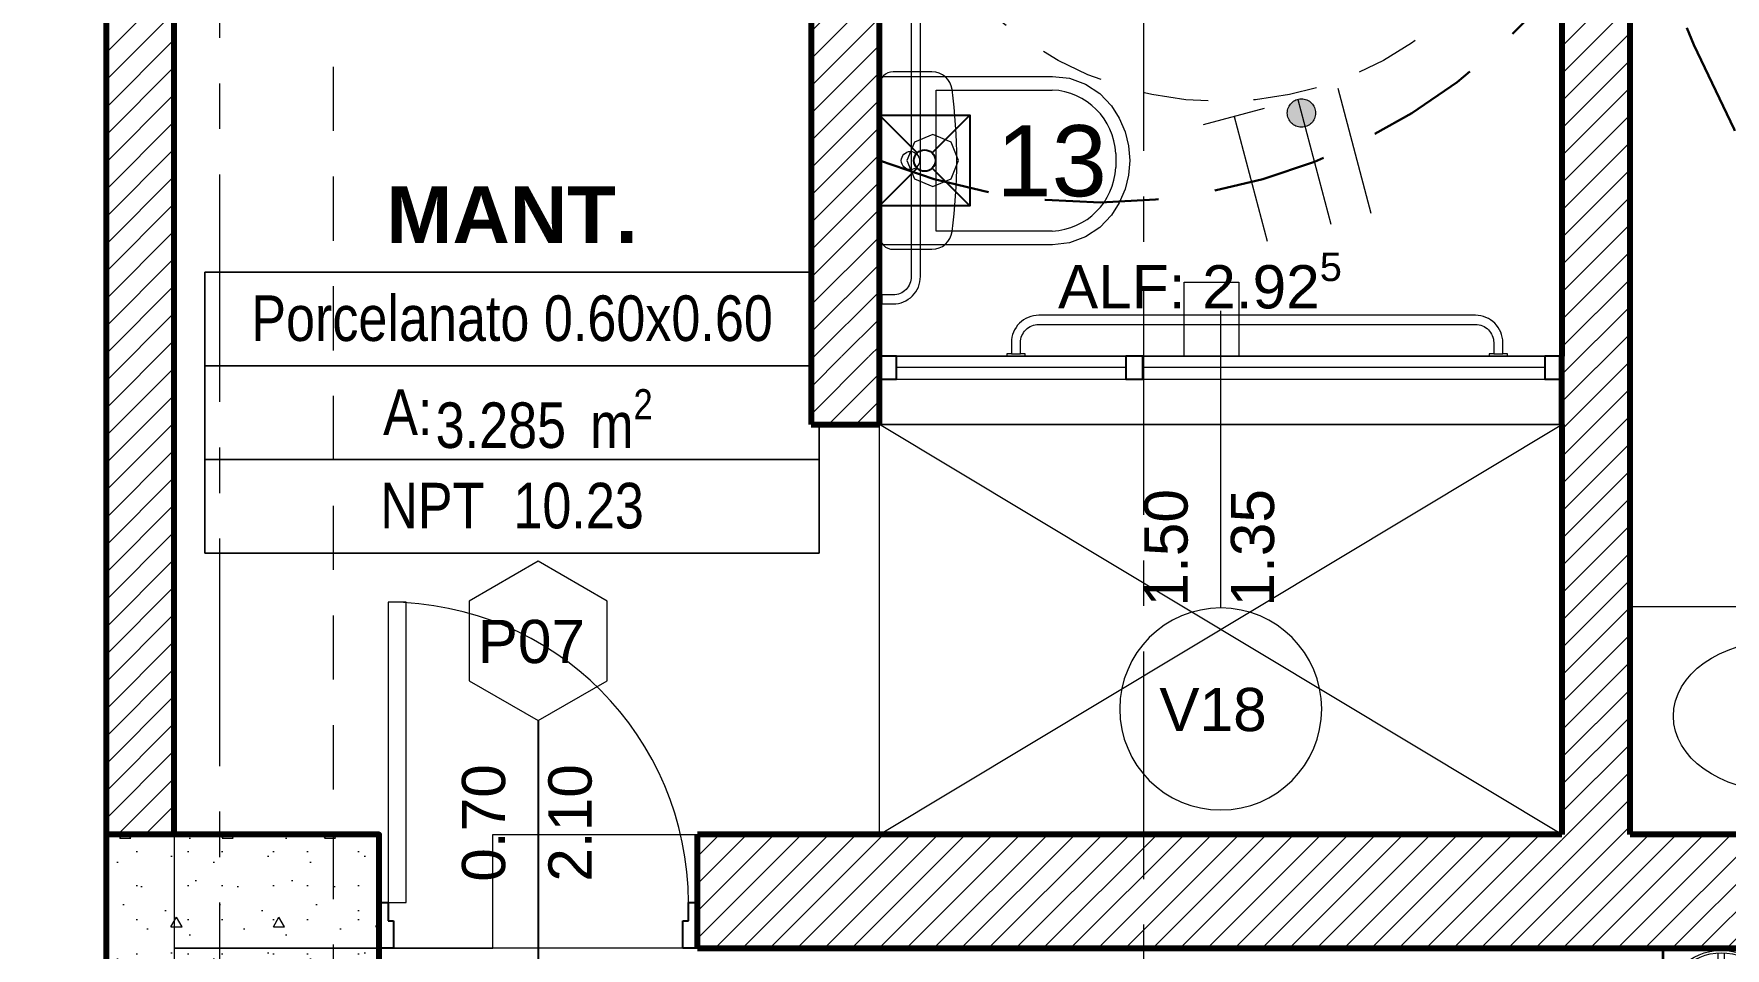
# Model space of a CAD drawing. Header units: inches. Extents: x -19 to 5698, y -728 to 92.
# Drawn here: x 228.911 to 232.629, y 11.45 to 13.459 of the extents above; entities that cross this region are included whole.
import ezdxf

# ---------------------------------------------------------------- set-up
doc = ezdxf.new("R2010")
doc.units = ezdxf.units.IN
doc.header["$MEASUREMENT"] = 0
doc.set_wipeout_variables(frame=1)
for name, pattern in [('HIDDEN', [0.375, 0.25, -0.125]), ('Hidden Line', [0.195611, 0.141111, -0.0545]), ('Punto & Raya', [0.65, 0.5, -0.075, 0, -0.075]), ('Rayas', [0.282222, 0.141111, -0.141111]), ('RAYITAS', [0.375, 0.25, -0.125]), ('Wipeout_Contour', [1, 0, -1])]:
    doc.linetypes.add(name, pattern=pattern)
doc.layers.get('0').update_dxf_attribs({"color": 61})
for name, color, linetype, lineweight in [('00 conduct tomacorr', 120, 'HIDDEN', 30), ('00 IE LUZ EMERGENCIA', 253, 'Continuous', 0), ('10 REM ACABADOS', 170, 'Continuous', 13), ('T-TECHO-E', 150, 'Continuous', 20), ('TOMACORRIENTE', 22, 'RAYITAS', 9)]:
    doc.layers.add(name, color=color, linetype=linetype, lineweight=lineweight)
for name, color, linetype in [('02 _ ARQ _ ALB _ Ejes Generales', 251, 'Continuous'), ('02 _ ARQ _ ZON _ Espacio.3D', 7, 'Continuous'), ('08 _ STR _ EXT _ 06 Columnas', 7, 'Continuous'), ('08 _ STR _ EXT _ 07 Losa Aligerada', 7, 'Continuous'), ('08 _ STR _ EXT _ 09 Vigas', 251, 'Continuous'), ('Dibujo 2D - General', 7, 'Continuous'), ('Estructura - 04 MURO', 7, 'Continuous'), ('Fluxometro E. Baño', 140, 'Continuous'), ('Fluxometro E. Mingitorio', 117, 'Continuous'), ('Interior - Sanitarios', 7, 'Continuous'), ('Marcador - Secciones', 7, 'Continuous')]:
    doc.layers.add(name, color=color, linetype=linetype)
doc.styles.add('Annotative', font='arial.ttf')
doc.styles.add('Estilo_Generado_4', font='swisse.ttf')
doc.styles.add('Estilo_Generado_8', font='arialbd.ttf')
doc.styles.add('Estilo_Generado_9', font='ARIALN.TTF')
pattern_1 = [(45, (185.00004, 1e-08), (-0.030052038, 0.030052038), [])]

# ---------------------------------------------------------------- blocks, each defined once
blk = doc.blocks.new('tomacorriente schuko 2+T')
at = {"color": 3}
for p, q in [((-0.1377, -0.0281, -162.36), (-0.1377, -0.1227, -162.36)), ((-0.1377, -0.0281, -162.36), (-0.0441, -0.0281, -162.36)), ((-0.1367, -0.0296, -162.36), (-0.1367, -0.1211, -162.36)), ((-0.1367, -0.0296, -162.36), (-0.1367, -0.1211, -162.36)), ((-0.1367, -0.0296, -162.36), (-0.0452, -0.0296, -162.36)), ((-0.1367, -0.0296, -162.36), (-0.0909, -0.0296, -162.36)), ((-0.0935, -0.0318, -162.36), (-0.0935, -0.0465, -162.36)), ((-0.0909, -0.0296, -162.36), (-0.0452, -0.0296, -162.36)), ((-0.0883, -0.0318, -162.36), (-0.0883, -0.0465, -162.36)), ((-0.0452, -0.0296, -162.36), (-0.0452, -0.1211, -162.36)), ((-0.0452, -0.0296, -162.36), (-0.0452, -0.1211, -162.36)), ((-0.0441, -0.0281, -162.36), (-0.0441, -0.1227, -162.36)), ((-0.1261, -0.0496, -162.36), (-0.1261, -0.0701, -162.36)), ((-0.0935, -0.0465, -162.36), (-0.0883, -0.0465, -162.36)), ((-0.0557, -0.0496, -162.36), (-0.0557, -0.0701, -162.36)), ((-0.1342, -0.0701, -162.36), (-0.1261, -0.0701, -162.36)), ((-0.1342, -0.0806, -162.36), (-0.1261, -0.0806, -162.36)), ((-0.1261, -0.0806, -162.36), (-0.1261, -0.1011, -162.36)), ((-0.0557, -0.0701, -162.36), (-0.0476, -0.0701, -162.36)), ((-0.0557, -0.0806, -162.36), (-0.0476, -0.0806, -162.36)), ((-0.0557, -0.0806, -162.36), (-0.0557, -0.1011, -162.36)), ((-0.0935, -0.1043, -162.36), (-0.0883, -0.1043, -162.36)), ((-0.0935, -0.1043, -162.36), (-0.0935, -0.1189, -162.36)), ((-0.0883, -0.1043, -162.36), (-0.0883, -0.1189, -162.36)), ((-0.1367, -0.1211, -162.36), (-0.0452, -0.1211, -162.36)), ((-0.1367, -0.1211, -162.36), (-0.0909, -0.1211, -162.36)), ((-0.0909, -0.1211, -162.36), (-0.0452, -0.1211, -162.36)), ((-0.1377, -0.1227, -162.36), (-0.0441, -0.1227, -162.36))]:
    blk.add_line(p, q, dxfattribs=at)
for centre, radius in [((-0.0909, -0.0754, -162.36), 0.0457), ((-0.0909, -0.0754, -162.36), 0.0436), ((-0.1109, -0.0754, -162.36), 0.00505), ((-0.091, -0.0755, -162.36), 0.00406), ((-0.0709, -0.0754, -162.36), 0.00505)]:
    blk.add_circle(centre, radius, dxfattribs=at)
blk = doc.blocks.new('Flux E Baño')
at = {"layer": 'Fluxometro E. Baño'}
for p, q in [((-0.075, 0.15), (-0.0126, 0.0876)), ((0.075, 0.15), (0.0126, 0.0876)), ((-0.0126, 0.0624), (-0.075, 0)), ((0.0126, 0.0624), (0.075, 0))]:
    blk.add_line(p, q, dxfattribs=at)
blk.add_lwpolyline([(-0.075, 0.15), (0.075, 0.15), (0.075, 0), (-0.075, 0)], close=True, dxfattribs=at)
at = {"layer": 'Fluxometro E. Baño', "color": 242, "true_color": 0xcd2027}
blk.add_circle((0, 0.075), 0.0178, dxfattribs=at)
blk = doc.blocks.new('a')
at = {"layer": 'TOMACORRIENTE', "ltscale": 0.05}
h = blk.add_hatch(color=4, dxfattribs=at)
edge = h.paths.add_edge_path()
edge.add_arc((0, 0.0752), 0.0211, 0, 360)
at = {"layer": 'TOMACORRIENTE', "color": 4}
for p, q in [((-0.1455, 0.0963), (-0.0515, 0.0963)), ((-0.0985, 0.0963), (-0.0985, -0.0966)), ((0, 0.0963), (0, -0.0963)), ((0.0623, -0.0963), (0.0623, 0.0963))]:
    blk.add_line(p, q, dxfattribs=at)
blk.add_circle((0, 0.0752), 0.0211, dxfattribs=at)
blk = doc.blocks.new('CABLE 3FACE')
at = {"layer": 'T-TECHO-E', "rotation": 59.94170052614085}
blk.add_blockref('a', (0, 0), dxfattribs=at)

msp = doc.modelspace()

# ---------------------------------------------------------------- linework, layer by layer
at = {"layer": '02 _ ARQ _ ALB _ Ejes Generales', "color": 251, "linetype": 'Punto & Raya', "lineweight": 13, "true_color": 0x636466}
msp.add_line((229.32, 3.05), (229.32, 44.9), dxfattribs=at)
at = {"layer": '02 _ ARQ _ ZON _ Espacio.3D', "color": 251, "linetype": 'Continuous', "lineweight": 13}
for p, q in [((230.6375, 12.9356), (229.2872, 12.9356)), ((229.2872, 12.9356), (229.2872, 12.3179)), ((229.2872, 12.9356), (230.6375, 12.9356)), ((229.2872, 12.7297), (229.2872, 12.9356)), ((230.6375, 12.3179), (230.6375, 12.9356)), ((230.6375, 12.9356), (230.6375, 12.7297)), ((230.6375, 12.7297), (229.2872, 12.7297)), ((229.2872, 12.7297), (230.6375, 12.7297)), ((229.2872, 12.5238), (229.2872, 12.7297)), ((230.6375, 12.7297), (230.6375, 12.5238)), ((230.6375, 12.5238), (229.2872, 12.5238)), ((229.2872, 12.5238), (230.6375, 12.5238)), ((229.2872, 12.3179), (229.2872, 12.5238)), ((230.6375, 12.5238), (230.6375, 12.3179)), ((229.2872, 12.3179), (230.6375, 12.3179)), ((230.6375, 12.3179), (229.2872, 12.3179))]:
    msp.add_line(p, q, dxfattribs=at)
at = {"layer": '02 _ ARQ _ ZON _ Espacio.3D', "color": 254, "linetype": 'Continuous', "lineweight": 0, "flags": 128}
msp.add_lwpolyline([(228.67, 7.7), (229.07, 7.7), (229.07, 16.9), (228.27, 16.9)], dxfattribs=at)
at = {"layer": '02 _ ARQ _ ZON _ Espacio.3D', "color": 9, "linetype": 'Continuous', "lineweight": 5, "flags": 128}
for points in [[(232.27, 12.7505), (232.27, 15.3872), (231.67, 15.3872), (231.67, 15.4622), (230.77, 15.4622), (230.77, 12.7505)], [(232.42, 15.1499), (232.42, 11.7), (236.32, 11.7), (236.32, 14.9999), (233.47, 14.9999), (233.47, 13.6749), (233.32, 13.6749), (233.32, 15.1499)], [(229.22, 13.825), (229.22, 11.45), (229.92, 11.45), (229.92, 11.7), (230.62, 11.7), (230.77, 11.7), (230.77, 12.6005), (230.62, 12.6005), (230.62, 13.825)]]:
    msp.add_lwpolyline(points, close=True, dxfattribs=at)
at = {"layer": '02 _ ARQ _ ZON _ Espacio.3D', "color": 254, "linetype": 'Continuous', "lineweight": 0, "flags": 128}
msp.add_lwpolyline([(229.22, 11.45), (229.22, 8.1), (229.57, 8.1), (229.57, 7.35), (234.42, 7.35), (234.42, 8.35), (234.27, 8.35), (234.2699, 11.45)], close=True, dxfattribs=at)
at = {"layer": '08 _ STR _ EXT _ 07 Losa Aligerada', "color": 7, "linetype": 'Continuous', "lineweight": 18, "flags": 128}
for points in [[(230.77, 11.7), (230.77, 12.6005), (230.62, 12.6005), (230.62, 13.825), (229.22, 13.825), (229.22, 11.45), (229.92, 11.45), (229.92, 11.7)], [(230.77, 12.6005), (232.27, 12.6005), (232.27, 11.7), (230.77, 11.7)]]:
    msp.add_lwpolyline(points, close=True, dxfattribs=at)
at = {"layer": '08 _ STR _ EXT _ 07 Losa Aligerada', "color": 7, "linetype": 'Rayas', "lineweight": 18, "flags": 128}
msp.add_lwpolyline([(230.77, 11.7), (230.77, 12.6005), (232.27, 12.6005), (232.27, 11.7)], close=True, dxfattribs=at)
at = {"layer": '08 _ STR _ EXT _ 09 Vigas', "color": 251, "linetype": 'Hidden Line', "lineweight": 13, "true_color": 0x636466}
msp.add_line((229.57, 7.7), (229.57, 16.9), dxfattribs=at)
at = {"layer": 'Estructura - 04 MURO', "color": 165, "linetype": 'Continuous', "lineweight": 15}
for p, q in [((231.52, 12.1974), (231.52, 12.8505)), ((231.3113, 12.7505), (230.8075, 12.7505)), ((231.3113, 12.7255), (230.8075, 12.7255)), ((232.2325, 12.7505), (231.3488, 12.7505)), ((232.2325, 12.7255), (231.3488, 12.7255)), ((230.8075, 12.7005), (231.3113, 12.7005)), ((231.3488, 12.7005), (232.2325, 12.7005)), ((229.69, 12.21), (229.69, 11.55)), ((229.73, 12.21), (229.69, 12.21)), ((229.73, 11.55), (229.73, 12.21)), ((229.69, 11.55), (229.73, 11.55))]:
    msp.add_line(p, q, dxfattribs=at)
at = {"layer": 'Estructura - 04 MURO', "color": 165, "linetype": 'Continuous', "lineweight": 25}
for p, q in [((230.8075, 12.7005), (230.8075, 12.7505)), ((231.33, 12.7505), (231.3113, 12.7505)), ((231.3113, 12.7505), (231.3113, 12.7005)), ((231.3488, 12.7505), (231.33, 12.7505)), ((231.3488, 12.7005), (231.3488, 12.7505)), ((232.2325, 12.7505), (232.2325, 12.7005)), ((231.3113, 12.7005), (231.33, 12.7005)), ((231.33, 12.7005), (231.3488, 12.7005)), ((229.67, 11.45), (229.67, 11.55)), ((229.67, 11.55), (229.69, 11.55)), ((229.69, 11.55), (229.69, 11.51)), ((230.35, 11.51), (230.35, 11.55)), ((229.69, 11.51), (229.702, 11.51)), ((229.702, 11.51), (229.702, 11.45)), ((230.338, 11.45), (230.338, 11.51)), ((230.338, 11.51), (230.35, 11.51)), ((229.702, 11.45), (229.67, 11.45))]:
    msp.add_line(p, q, dxfattribs=at)
at = {"layer": 'Estructura - 04 MURO', "color": 152, "linetype": 'Continuous', "lineweight": 25}
msp.add_line((230.02, 11.95), (230.02, 11.3375), dxfattribs=at)
at = {"layer": 'Estructura - 04 MURO', "color": 7, "linetype": 'Continuous', "lineweight": 80}
for p, q in [((229.67, 11.55), (229.67, 11.7)), ((229.67, 11.55), (229.67, 11.7)), ((229.67, 11.45), (229.67, 11.55)), ((229.67, 11.45), (229.67, 11.55)), ((229.67, 11.45), (229.67, 11.55))]:
    msp.add_line(p, q, dxfattribs=at)
at = {"layer": 'Estructura - 04 MURO', "color": 251, "linetype": 'Continuous', "lineweight": 13, "flags": 128}
msp.add_lwpolyline([(230.02, 12.3), (229.8684, 12.2125), (229.8684, 12.0375), (230.02, 11.95), (230.1715, 12.0375), (230.1715, 12.2125)], close=True, dxfattribs=at)
msp.add_lwpolyline([(231.2981, 11.9755, 1), (231.7419, 11.9755, 1)], format="xyb", close=True, dxfattribs=at)
at = {"layer": 'Estructura - 04 MURO', "color": 165, "linetype": 'Continuous', "lineweight": 15}
msp.add_arc((229.69, 11.55), 0.66, 0, 90, dxfattribs=at)
at = {"layer": 'Interior - Sanitarios', "color": 205, "linetype": 'Continuous', "lineweight": 13}
for p, q in [((230.8949, 13.1805), (230.8949, 13.3355)), ((230.8949, 13.3355), (231.1499, 13.3355)), ((230.887, 13.2375), (230.8467, 13.2208)), ((230.9273, 13.2208), (230.887, 13.2375)), ((230.8467, 13.2208), (230.83, 13.1805)), ((230.944, 13.1805), (230.9273, 13.2208)), ((230.75, 13.1965), (230.75, 13.1918)), ((230.77, 13.1965), (230.75, 13.1965)), ((230.75, 13.1918), (230.75, 13.1805)), ((230.75, 13.1805), (230.75, 13.1692)), ((230.75, 13.1692), (230.75, 13.1645)), ((230.77, 13.1645), (230.75, 13.1645)), ((230.77, 13.1965), (230.77, 13.1918)), ((230.77, 13.1918), (230.77, 13.1805)), ((230.77, 13.1805), (230.77, 13.1692)), ((230.77, 13.1692), (230.77, 13.1645)), ((230.83, 13.1805), (230.8467, 13.1402)), ((230.8949, 13.0255), (230.8949, 13.1805)), ((230.9273, 13.1402), (230.944, 13.1805)), ((231.2892, 13.1961), (231.2892, 13.1649)), ((230.8467, 13.1402), (230.887, 13.1235)), ((230.887, 13.1235), (230.9273, 13.1402)), ((231.1499, 13.0255), (230.8949, 13.0255)), ((230.775, 12.8855), (230.775, 12.8655)), ((231.06, 12.7555), (231.08, 12.7555)), ((232.12, 12.7555), (232.14, 12.7555)), ((234.37, 12.2), (232.42, 12.2)), ((232.42, 12.2), (232.42, 11.7)), ((234.37, 11.7), (232.42, 11.7))]:
    msp.add_line(p, q, dxfattribs=at)
at = {"layer": 'Interior - Sanitarios', "color": 205, "linetype": 'Continuous', "lineweight": 13, "flags": 128}
for points in [[(230.77, 13.8105), (230.77, 13.7705), (230.775, 13.7705), (230.775, 13.7805), (230.8, 13.7805, -0.414214), (230.84, 13.7405), (230.84, 12.9255, -0.414214), (230.8, 12.8855), (230.775, 12.8855), (230.775, 12.8955), (230.77, 12.8955), (230.77, 12.8555), (230.775, 12.8555), (230.775, 12.8655), (230.8, 12.8655, 0.414214), (230.86, 12.9255), (230.86, 13.7405, 0.414214), (230.8, 13.8005), (230.775, 13.8005), (230.775, 13.8105)], [(230.77, 13.0155, 0.414214), (230.8, 12.9855), (230.8854, 12.9855, 0.375967), (230.9296, 13.0243, 0.066259), (230.9296, 13.3367, 0.375967), (230.8854, 13.3755), (230.8, 13.3755, 0.414214), (230.77, 13.3455)], [(231.05, 12.7505), (231.09, 12.7505), (231.09, 12.7555), (231.08, 12.7555), (231.08, 12.7805, -0.414214), (231.12, 12.8205), (232.08, 12.8205, -0.414214), (232.12, 12.7805), (232.12, 12.7555), (232.11, 12.7555), (232.11, 12.7505), (232.15, 12.7505), (232.15, 12.7555), (232.14, 12.7555), (232.14, 12.7805, 0.414214), (232.08, 12.8405), (231.12, 12.8405, 0.414214), (231.06, 12.7805), (231.06, 12.7555), (231.05, 12.7555)]]:
    msp.add_lwpolyline(points, format="xyb", close=True, dxfattribs=at)
for points in [[(231.15, 12.9955), (230.77, 12.9955), (230.77, 13.3655), (231.15, 13.3655), (231.1873, 13.3612), (231.2227, 13.3483), (231.2541, 13.3278), (231.28, 13.3005), (231.2971, 13.2733), (231.3097, 13.2437), (231.3174, 13.2125), (231.32, 13.1805), (231.3174, 13.1485), (231.3097, 13.1173), (231.2971, 13.0877), (231.28, 13.0605), (231.2541, 13.0332), (231.2227, 13.0127), (231.1873, 12.9998)], [(231.56, 12.9135), (231.56, 12.7505), (231.44, 12.7505), (231.44, 12.9135)]]:
    msp.add_lwpolyline(points, close=True, dxfattribs=at)
at = {"layer": 'Interior - Sanitarios', "color": 205, "linetype": 'Continuous', "lineweight": 13}
msp.add_circle((230.838, 13.1805), 0.02, dxfattribs=at)
for centre, start, end in [((231.1431, 13.1894), 2.6117, 87.34), ((231.1431, 13.1716), 272.66, 357.3883)]:
    msp.add_arc(centre, 0.1462, start, end, dxfattribs=at)
msp.add_ellipse((232.745, 11.96), major_axis=(-0.23, 0), ratio=0.717391, dxfattribs=at)

# ---------------------------------------------------------------- block references
at = {"layer": '00 conduct tomacorr', "xscale": 1.47256122672843, "yscale": 1.47256122672843, "zscale": 1.47256122672843, "rotation": 314.9685677575657}
msp.add_blockref('CABLE 3FACE', (231.7259, 13.1779), dxfattribs=at)

# ---------------------------------------------------------------- texts
at = {"layer": '00 IE LUZ EMERGENCIA', "style": 'Annotative'}
msp.add_attdef('13', (231.0271, 13.102), '', height=0.1562, dxfattribs=at)
at = {"layer": '02 _ ARQ _ ZON _ Espacio.3D', "color": 251, "lineweight": 25, "attachment_point": 2}
for s, insert, char_height, style in [('\\A1;{\\pqc;\\pt0;\\fArial|b1|i0|c0|p34;MANT.}', (229.9624, 13.124), 0.125, 'Estilo_Generado_8'), ('\\A1;{\\pqc;\\pt0;\\fArial Narrow|b0|i0|c0|p34;Porcelanato 0.60x0.60}', (229.9624, 12.8841), 0.1, 'Estilo_Generado_9'), ('\\A1;{\\pqc;\\pt0;\\fArial Narrow|b0|i0|c0|p34;A: }', (229.7333, 12.6778), 0.1, 'Estilo_Generado_9'), ('\\A1;{\\pqc;\\pt0,0.3;\\fArial Narrow|b0|i0|c0|p34;3.285\\fArial Narrow|b0|i0|c0|p34;\\A1{\\H.66x;\\S^  ;}\\fArial Narrow|b0|i0|c0|p34; m\\fArial Narrow|b0|i0|c0|p34;\\A1{\\H.66x;\\S2^  ;}}', (230.033, 12.6782), 0.1, 'Estilo_Generado_9'), ('\\A1;{\\pqc;\\pt0;\\fArial Narrow|b0|i0|c0|p34;NPT  10.23}', (229.9624, 12.4724), 0.1, 'Estilo_Generado_9')]:
    msp.add_mtext(s, dxfattribs=dict(at, insert=insert, char_height=char_height, style=style))
at = {"layer": 'Estructura - 04 MURO', "color": 251, "lineweight": 25, "char_height": 0.095, "attachment_point": 7, "style": 'Estilo_Generado_4'}
for s, insert in [('\\A1;{\\pql;\\pt0;\\fSwis721 Ex BT|b0|i0|c0|p34;ALF: 2.92\\fSwis721 Ex BT|b0|i0|c0|p34;\\A1{\\H.66x;\\S5^  ;}\\fSwis721 Ex BT|b0|i0|c0|p34;\\fSwis721 Ex BT|b0|i0|c0|p34;}', (231.1623, 12.8279)), ('\\A1;{\\pql;\\pt0;\\fSwis721 Ex BT|b0|i0|c0|p34;P07\\fSwis721 Ex BT|b0|i0|c0|p34;\\fSwis721 Ex BT|b0|i0|c0|p34;\\fSwis721 Ex BT|b0|i0|c0|p34;}', (229.8867, 12.075)), ('\\A1;{\\pql;\\pt0;\\fSwis721 Ex BT|b0|i0|c0|p34;V18\\fSwis721 Ex BT|b0|i0|c0|p34;\\fSwis721 Ex BT|b0|i0|c0|p34;\\fSwis721 Ex BT|b0|i0|c0|p34;}', (231.385, 11.9255))]:
    msp.add_mtext(s, dxfattribs=dict(at, insert=insert))
at = {"layer": 'Estructura - 04 MURO', "color": 251, "lineweight": 25, "char_height": 0.095, "attachment_point": 7, "rotation": 90, "style": 'Estilo_Generado_4'}
for s, insert in [('\\A1;{\\pql;\\pt0;\\fSwis721 Ex BT|b0|i0|c0|p34;1.50\\fSwis721 Ex BT|b0|i0|c0|p34;\\A1{\\H.66x;\\S^  ;}\\fSwis721 Ex BT|b0|i0|c0|p34;\\fSwis721 Ex BT|b0|i0|c0|p34;}', (231.475, 12.2005)), ('\\A1;{\\pql;\\pt0;\\fSwis721 Ex BT|b0|i0|c0|p34;1.35\\fSwis721 Ex BT|b0|i0|c0|p34;\\A1{\\H.66x;\\S^  ;}\\fSwis721 Ex BT|b0|i0|c0|p34;\\fSwis721 Ex BT|b0|i0|c0|p34;}', (231.665, 12.2005)), ('\\A1;{\\pql;\\pt0;\\fSwis721 Ex BT|b0|i0|c0|p34;0.70\\fSwis721 Ex BT|b0|i0|c0|p34;\\A1{\\H.66x;\\S^  ;}\\fSwis721 Ex BT|b0|i0|c0|p34;\\fSwis721 Ex BT|b0|i0|c0|p34;}', (229.975, 11.596)), ('\\A1;{\\pql;\\pt0;\\fSwis721 Ex BT|b0|i0|c0|p34;2.10\\fSwis721 Ex BT|b0|i0|c0|p34;\\A1{\\H.66x;\\S^  ;}\\fSwis721 Ex BT|b0|i0|c0|p34;\\fSwis721 Ex BT|b0|i0|c0|p34;}', (230.165, 11.596))]:
    msp.add_mtext(s, dxfattribs=dict(at, insert=insert))

# ---------------------------------------------------------------- next in the draw order: wipeouts: each hides what was drawn before it
at = {"color": 254, "linetype": 'Wipeout_Contour', "lineweight": 0, "ltscale": 6609.278775}
msp.add_wipeout([(229.07, 11.7), (229.22, 11.7), (229.22, 15.4), (229.07, 15.4)], dxfattribs=at).dxf.layer = 'Estructura - 04 MURO'
at = {"color": 254, "linetype": 'Wipeout_Contour', "lineweight": 0, "ltscale": 4961.155595}
msp.add_wipeout([(230.77, 12.7505), (230.62, 12.6005), (230.77, 12.6005)], dxfattribs=at).dxf.layer = 'Estructura - 04 MURO'
at = {"color": 254, "linetype": 'Wipeout_Contour', "lineweight": 0, "ltscale": 6629.114086}
msp.add_wipeout([(232.27, 11.7), (232.27, 11.45), (235.97, 11.45), (235.97, 11.7)], dxfattribs=at).dxf.layer = 'Estructura - 04 MURO'

# ---------------------------------------------------------------- next in the draw order: hatches: boundary and pattern name
at = {"layer": '08 _ STR _ EXT _ 06 Columnas', "linetype": 'Continuous', "lineweight": 9}
h = msp.add_hatch(dxfattribs=at)
h.set_pattern_fill('HORMIGÓN_EN_MASA_0002', style=0, pattern_type=2)
h.set_pattern_definition([(0, (185.00004, 1e-08), (0, 0.3897114), [0.024375, -0.200625]), (0, (185.11254, 0.19486), (0, 0.3897114), [0.024375, -0.200625]), (60, (185.00004, 1e-08), (-0.3375, 0.1948557), [0.024375, -0.200625]), (60, (185.22504, 1e-08), (-0.3375, 0.1948557), [0.024375, -0.200625]), (120, (185.0244, 1e-08), (0.3375, 0.1948557), [0.024375, -0.200625]), (120, (185.2494, 1e-08), (0.3375, 0.1948557), [0.024375, -0.200625]), (0, (185.00004, 0.0375), (0, 0.075), [0, -0.075, 0, -0.1125]), (45, (185.03754, 0.0375), (-0.05303301, 0.05303301), [0, -0.05625, 0, -0.09375])])
h.paths.add_polyline_path([(229.67, 11.3), (229.67, 11.7), (229.07, 11.7), (229.07, 11.3)])
at = {"layer": 'Estructura - 04 MURO', "linetype": 'Continuous', "lineweight": 5}
h = msp.add_hatch(dxfattribs=at)
h.set_pattern_fill('LADRILLO_COMÚN_0002', color=250, style=0, pattern_type=2)
h.set_pattern_definition(pattern_1)
h.paths.add_polyline_path([(229.07, 11.7), (229.22, 11.7), (229.22, 15.4), (229.07, 15.4)])
h = msp.add_hatch(dxfattribs=at)
h.set_pattern_fill('LADRILLO_COMÚN_0002', color=250, style=0, pattern_type=2)
h.set_pattern_definition(pattern_1)
h.paths.add_polyline_path([(230.77, 12.7505), (230.62, 12.6005), (230.77, 12.6005)])
h = msp.add_hatch(dxfattribs=at)
h.set_pattern_fill('LADRILLO_COMÚN_0002', color=250, style=0, pattern_type=2)
h.set_pattern_definition(pattern_1)
h.paths.add_polyline_path([(232.27, 11.7), (232.27, 11.45), (235.97, 11.45), (235.97, 11.7)])

# ---------------------------------------------------------------- next in the draw order: linework, layer by layer
at = {"layer": '08 _ STR _ EXT _ 06 Columnas', "color": 7, "linetype": 'Continuous', "lineweight": 80, "flags": 128}
msp.add_lwpolyline([(229.67, 11.3), (229.67, 11.7), (229.07, 11.7), (229.07, 11.3)], close=True, dxfattribs=at)
at = {"layer": '08 _ STR _ EXT _ 09 Vigas', "color": 251, "linetype": 'Hidden Line', "lineweight": 13, "true_color": 0x636466}
msp.add_line((229.07, 7.7), (229.07, 16.9), dxfattribs=at)
at = {"layer": 'Estructura - 04 MURO', "color": 7, "linetype": 'Continuous', "lineweight": 80, "flags": 128}
for points in [[(229.07, 15.4), (229.07, 11.7)], [(229.22, 11.7), (229.22, 13.825)], [(235.97, 11.7), (232.42, 11.7)], [(232.27, 11.45), (234.27, 11.45)]]:
    msp.add_lwpolyline(points, dxfattribs=at)

# ---------------------------------------------------------------- next in the draw order: block references
at = {"layer": '10 REM ACABADOS', "xscale": 2.759423129612763, "yscale": 2.759423129612763, "zscale": 2.759423129612763, "rotation": 180.0990031473628}
msp.add_blockref('tomacorriente schuko 2+T', (232.3699, 11.1109, 448.0199), dxfattribs=at)

# ---------------------------------------------------------------- next in the draw order: wipeouts: each hides what was drawn before it
at = {"color": 254, "linetype": 'Wipeout_Contour', "lineweight": 0, "ltscale": 6622.078127}
msp.add_wipeout([(232.27, 15.3872), (232.27, 11.7), (232.42, 11.7), (232.42, 15.3872)], dxfattribs=at).dxf.layer = 'Estructura - 04 MURO'
at = {"color": 254, "linetype": 'Wipeout_Contour', "lineweight": 0, "ltscale": 4962.014383}
msp.add_wipeout([(230.62, 12.6005), (230.77, 12.7505), (230.62, 12.7505)], dxfattribs=at).dxf.layer = 'Estructura - 04 MURO'

# ---------------------------------------------------------------- next in the draw order: hatches: boundary and pattern name
at = {"layer": 'Estructura - 04 MURO', "linetype": 'Continuous', "lineweight": 5}
h = msp.add_hatch(dxfattribs=at)
h.set_pattern_fill('LADRILLO_COMÚN_0002', color=250, style=0, pattern_type=2)
h.set_pattern_definition(pattern_1)
h.paths.add_polyline_path([(232.27, 15.3872), (232.27, 11.7), (232.42, 11.7), (232.42, 15.3872)])
h = msp.add_hatch(dxfattribs=at)
h.set_pattern_fill('LADRILLO_COMÚN_0002', color=250, style=0, pattern_type=2)
h.set_pattern_definition(pattern_1)
h.paths.add_polyline_path([(230.62, 12.6005), (230.77, 12.7505), (230.62, 12.7505)])

# ---------------------------------------------------------------- next in the draw order: linework, layer by layer
at = {"layer": '00 conduct tomacorr'}
msp.add_arc((235.3077, 14.6358), 2.9991, 195.6676, 258.2134, dxfattribs=at)
at = {"layer": 'Estructura - 04 MURO', "color": 165, "linetype": 'Continuous', "lineweight": 25}
for p, q in [((232.27, 12.7505), (232.2325, 12.7505)), ((230.77, 12.7005), (230.8075, 12.7005)), ((232.2325, 12.7005), (232.27, 12.7005))]:
    msp.add_line(p, q, dxfattribs=at)
at = {"layer": 'Estructura - 04 MURO', "color": 7, "linetype": 'Continuous', "lineweight": 80}
for p, q in [((232.27, 12.7005), (232.27, 12.7505)), ((232.27, 12.7005), (232.27, 12.7505)), ((232.27, 12.7005), (232.27, 12.7505)), ((230.77, 12.6005), (230.77, 12.7005)), ((230.77, 12.6005), (230.77, 12.7005)), ((232.27, 12.6005), (232.27, 12.7005)), ((232.27, 12.6005), (232.27, 12.7005))]:
    msp.add_line(p, q, dxfattribs=at)
at = {"layer": 'Estructura - 04 MURO', "color": 165, "linetype": 'Continuous', "lineweight": 15}
msp.add_line((232.27, 12.6005), (230.77, 12.6005), dxfattribs=at)
at = {"layer": 'Estructura - 04 MURO', "color": 7, "linetype": 'Continuous', "lineweight": 80, "flags": 128}
for points in [[(232.27, 15.3872), (232.27, 12.7505)], [(232.42, 11.7), (232.42, 14.9999)], [(230.62, 12.6005), (230.77, 12.6005)], [(232.27, 12.6005), (232.27, 11.7)]]:
    msp.add_lwpolyline(points, dxfattribs=at)

# ---------------------------------------------------------------- next in the draw order: wipeouts: each hides what was drawn before it
at = {"color": 254, "linetype": 'Wipeout_Contour', "lineweight": 0, "ltscale": 6615.507393}
msp.add_wipeout([(230.62, 16.1), (230.62, 12.7505), (230.77, 12.7505), (230.77, 16.1)], dxfattribs=at).dxf.layer = 'Estructura - 04 MURO'
at = {"color": 254, "linetype": 'Wipeout_Contour', "lineweight": 0, "ltscale": 6617.914339}
msp.add_wipeout([(230.37, 11.7), (230.37, 11.45), (232.27, 11.45), (232.27, 11.7)], dxfattribs=at).dxf.layer = 'Estructura - 04 MURO'

# ---------------------------------------------------------------- next in the draw order: hatches: boundary and pattern name
at = {"layer": 'Estructura - 04 MURO', "linetype": 'Continuous', "lineweight": 5}
h = msp.add_hatch(dxfattribs=at)
h.set_pattern_fill('LADRILLO_COMÚN_0002', color=250, style=0, pattern_type=2)
h.set_pattern_definition(pattern_1)
h.paths.add_polyline_path([(230.62, 16.1), (230.62, 12.7505), (230.77, 12.7505), (230.77, 16.1)])
h = msp.add_hatch(dxfattribs=at)
h.set_pattern_fill('LADRILLO_COMÚN_0002', color=250, style=0, pattern_type=2)
h.set_pattern_definition(pattern_1)
h.paths.add_polyline_path([(230.37, 11.7), (230.37, 11.45), (232.27, 11.45), (232.27, 11.7)])

# ---------------------------------------------------------------- next in the draw order: linework, layer by layer
at = {"layer": '00 conduct tomacorr'}
msp.add_arc((231.2513, 14.3975), 1.3087, 248.4217, 334.1038, dxfattribs=at)
at = {"layer": 'Dibujo 2D - General', "color": 7, "linetype": 'Continuous', "lineweight": 13}
for p, q in [((230.77, 11.7), (232.27, 12.6005)), ((232.27, 11.7), (230.77, 12.6005))]:
    msp.add_line(p, q, dxfattribs=at)
at = {"layer": 'Dibujo 2D - General', "color": 20, "linetype": 'Hidden Line', "lineweight": 5}
msp.add_circle((231.52, 14.0601), 0.75, dxfattribs=at)
at = {"layer": 'Estructura - 04 MURO', "color": 7, "linetype": 'Continuous', "lineweight": 80}
for p, q in [((230.77, 12.7005), (230.77, 12.7505)), ((230.77, 12.7005), (230.77, 12.7505)), ((230.77, 12.7005), (230.77, 12.7505)), ((230.37, 11.55), (230.37, 11.7)), ((230.37, 11.55), (230.37, 11.7)), ((230.37, 11.45), (230.37, 11.55)), ((230.37, 11.45), (230.37, 11.55)), ((230.37, 11.45), (230.37, 11.55))]:
    msp.add_line(p, q, dxfattribs=at)
at = {"layer": 'Estructura - 04 MURO', "color": 165, "linetype": 'Continuous', "lineweight": 15}
msp.add_line((232.27, 12.7505), (230.77, 12.7505), dxfattribs=at)
at = {"layer": 'Estructura - 04 MURO', "color": 165, "linetype": 'Continuous', "lineweight": 25}
for p, q in [((230.8075, 12.7505), (230.77, 12.7505)), ((230.35, 11.55), (230.37, 11.55)), ((230.37, 11.55), (230.37, 11.45)), ((230.37, 11.45), (230.338, 11.45))]:
    msp.add_line(p, q, dxfattribs=at)
at = {"layer": 'Estructura - 04 MURO', "color": 7, "linetype": 'Continuous', "lineweight": 80, "flags": 128}
for points in [[(230.77, 12.7505), (230.77, 15.3872)], [(230.62, 13.825), (230.62, 12.6005)], [(232.27, 11.7), (230.37, 11.7)], [(230.37, 11.45), (232.27, 11.45)]]:
    msp.add_lwpolyline(points, dxfattribs=at)
at = {"layer": 'Marcador - Secciones', "color": 251, "linetype": 'Punto & Raya', "lineweight": 13, "true_color": 0x636466}
msp.add_line((231.3507, 10.0018), (231.3507, 17.4928), dxfattribs=at)

# ---------------------------------------------------------------- next in the draw order: block references
at = {"layer": 'Fluxometro E. Mingitorio', "xscale": 1.326124489380591, "yscale": 1.326124489380591, "zscale": 1.326124489380591}
msp.add_blockref('Flux E Baño', (230.8694, 13.081), dxfattribs=at)

doc.saveas('drawing.dxf')
